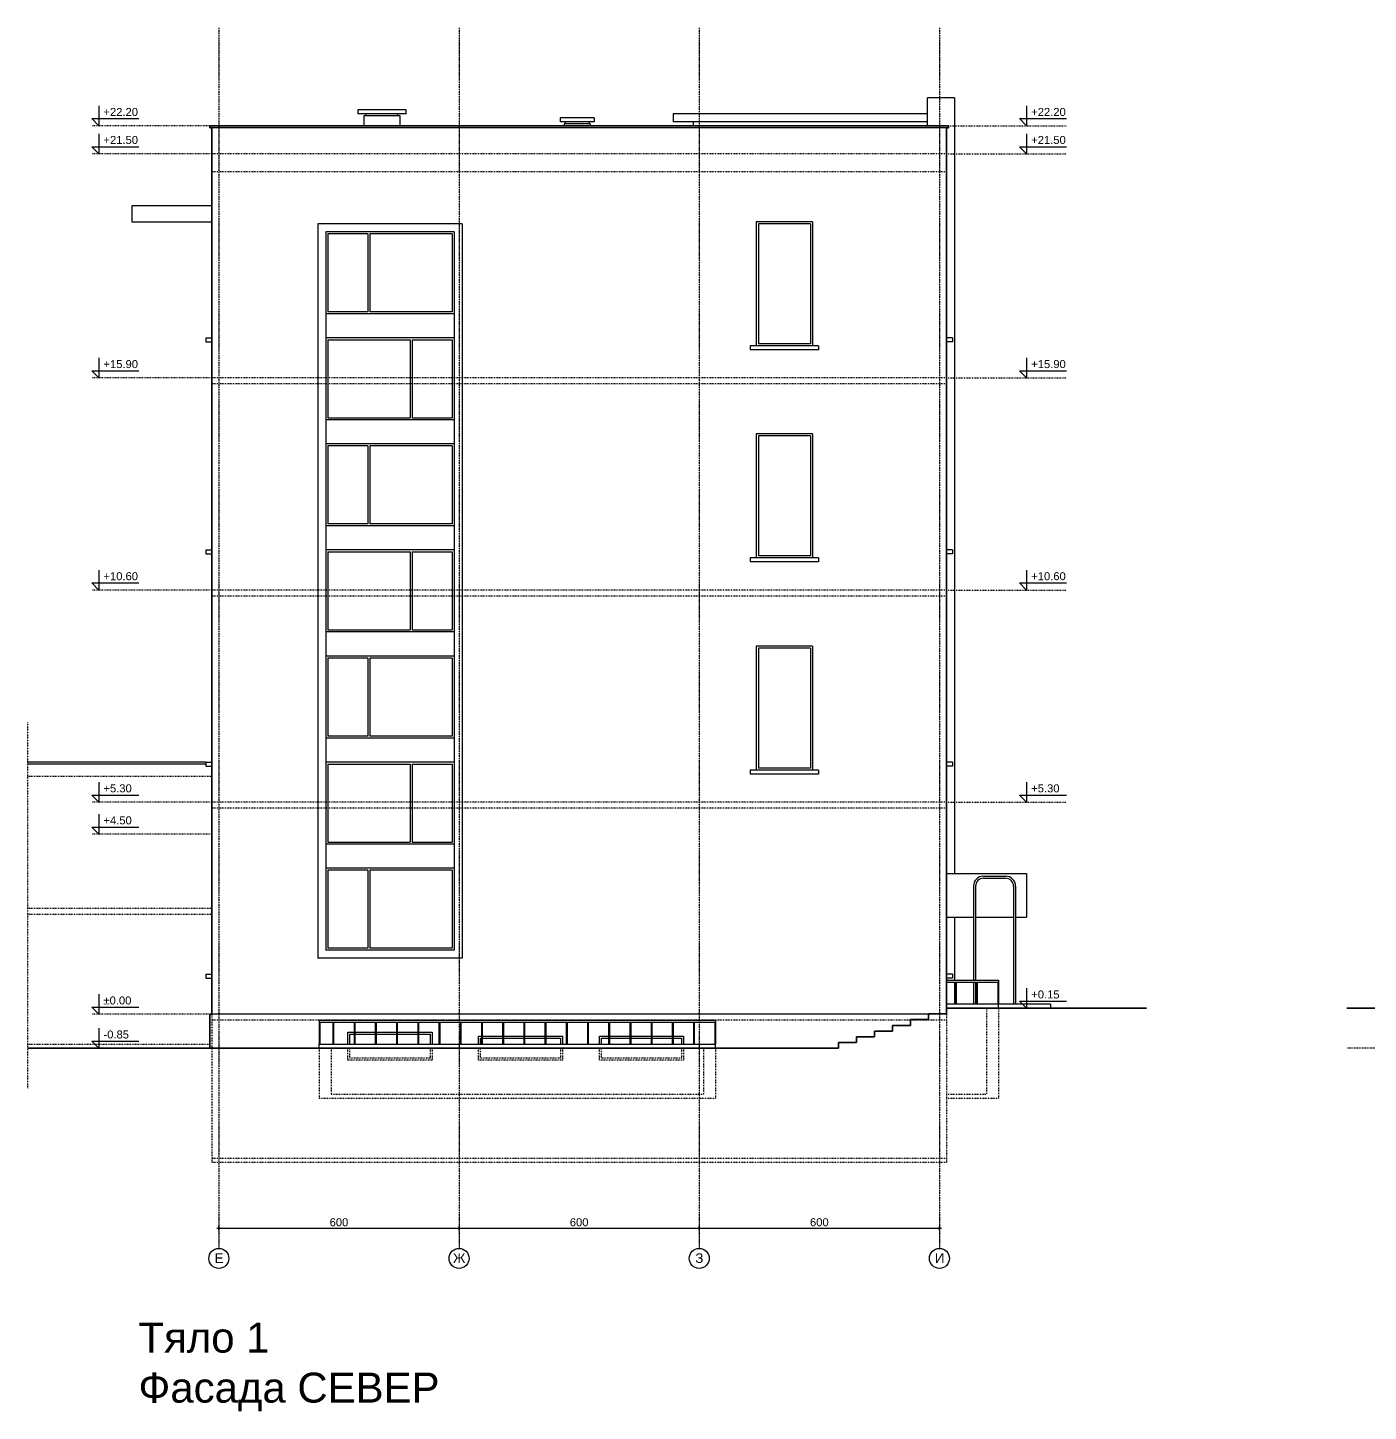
# Model space of a CAD drawing. Header units: inches. Extents: x -72385 to 39588, y -6525 to 66685.
# Drawn here: x 5812 to 9161, y 17634 to 21091 of the extents above; entities that cross this region are included whole.
import ezdxf

# ---------------------------------------------------------------- set-up
doc = ezdxf.new("R2010")
doc.units = ezdxf.units.IN
doc.header["$MEASUREMENT"] = 0
doc.linetypes.add('DashDot', pattern=[0.6, 0.4, -0.1, 0, -0.1])
doc.linetypes.add('Hidden', pattern=[0.4, 0.2, -0.2])
for name, color, linetype, lineweight in [('Надписи коти външни', 252, 'Continuous', 25), ('Надписи нива', 252, 'Continuous', 25), ('Надписи Оси', 252, 'Continuous', 25), ('Оси', 252, 'DashDot', 25), ('Фасади Разрези дебело', 7, 'Continuous', 35), ('Фасади Разрези пунктир', 253, 'Hidden', 25), ('Фасади Разрези средно', 252, 'Continuous', 30), ('Фасади Разрези тънко', 253, 'Continuous', 25)]:
    doc.layers.add(name, color=color, linetype=linetype, lineweight=lineweight)
doc.styles.add('Arial Regular', font='arial.ttf')
doc.styles.get("Standard").update_dxf_attribs({"font": 'arial.ttf'})
doc.dimstyles.new('Annotative', dxfattribs={"dimscale": 0, "dimtxt": 20, "dimasz": 5, "dimexe": 5, "dimexo": 5, "dimgap": 5, "dimtad": 1, "dimdec": 0, "dimzin": 0, "dimdsep": 46, "dimtxsty": 'Standard', "dimblk": 'ARCHTICK', "dimcen": 5, "dimdle": 5, "dimadec": 0, "dimazin": 0, "dimtfac": 1, "dimtdec": 0, "dimtofl": 0, "dimtmove": 0, "dimatfit": 3, "dimldrblk": 'ARCHTICK', "dimfxl": 5, "dimfxlon": 1, "dimtolj": 1, "dimtzin": 0, "dimarcsym": 1})

# ---------------------------------------------------------------- blocks, each defined once
blk = doc.blocks.new('_ArchTick')
at = {"color": 0, "linetype": 'ByBlock', "const_width": 0.15}
blk.add_lwpolyline([(-0.5, -0.5), (0.5, 0.5)], dxfattribs=at)
blk = doc.blocks.new('*D7031')
at = {"layer": 'Defpoints', "color": 0, "ltscale": 10, "transparency": 16777216}
for p in [(6289.9, 18090.9), (6289.9, 18040.9), (6889.9, 18040.9)]:
    blk.add_point(p, dxfattribs=at)
at = {"layer": 'Надписи коти външни', "color": 0, "lineweight": -2, "ltscale": 10, "transparency": 16777216}
for p, q in [((6894.9, 18090.9), (6284.9, 18090.9)), ((6289.9, 18085.9), (6289.9, 18095.9)), ((6889.9, 18085.9), (6889.9, 18095.9))]:
    blk.add_line(p, q, dxfattribs=at)
at = {"layer": 'Надписи коти външни', "color": 0, "lineweight": -2, "ltscale": 10, "transparency": 16777216, "xscale": 5, "yscale": 5, "zscale": 5, "rotation": 180}
blk.add_blockref('_ArchTick', (6289.9, 18090.9), dxfattribs=at)
at = {"layer": 'Надписи коти външни', "color": 0, "lineweight": -2, "ltscale": 10, "transparency": 16777216, "xscale": 5, "yscale": 5, "zscale": 5}
blk.add_blockref('_ArchTick', (6889.9, 18090.9), dxfattribs=at)
at = {"layer": 'Надписи коти външни', "color": 0, "ltscale": 10, "transparency": 16777216, "insert": (6589.9, 18106.1), "char_height": 20, "attachment_point": 5}
blk.add_mtext('\\A1;600', dxfattribs=at)
blk = doc.blocks.new('*D7032')
at = {"layer": 'Defpoints', "color": 0, "ltscale": 10, "transparency": 16777216}
for p in [(6889.9, 18090.9), (6889.9, 18040.9), (7489.9, 18040.9)]:
    blk.add_point(p, dxfattribs=at)
at = {"layer": 'Надписи коти външни', "color": 0, "lineweight": -2, "ltscale": 10, "transparency": 16777216}
for p, q in [((7494.9, 18090.9), (6884.9, 18090.9)), ((6889.9, 18085.9), (6889.9, 18095.9)), ((7489.9, 18085.9), (7489.9, 18095.9))]:
    blk.add_line(p, q, dxfattribs=at)
at = {"layer": 'Надписи коти външни', "color": 0, "lineweight": -2, "ltscale": 10, "transparency": 16777216, "xscale": 5, "yscale": 5, "zscale": 5, "rotation": 180}
blk.add_blockref('_ArchTick', (6889.9, 18090.9), dxfattribs=at)
at = {"layer": 'Надписи коти външни', "color": 0, "lineweight": -2, "ltscale": 10, "transparency": 16777216, "xscale": 5, "yscale": 5, "zscale": 5}
blk.add_blockref('_ArchTick', (7489.9, 18090.9), dxfattribs=at)
at = {"layer": 'Надписи коти външни', "color": 0, "ltscale": 10, "transparency": 16777216, "insert": (7189.9, 18106.1), "char_height": 20, "attachment_point": 5}
blk.add_mtext('\\A1;600', dxfattribs=at)
blk = doc.blocks.new('*D7033')
at = {"layer": 'Defpoints', "color": 0, "ltscale": 10, "transparency": 16777216}
for p in [(7489.9, 18090.9), (7489.9, 18040.9), (8089.9, 18040.9)]:
    blk.add_point(p, dxfattribs=at)
at = {"layer": 'Надписи коти външни', "color": 0, "lineweight": -2, "ltscale": 10, "transparency": 16777216}
for p, q in [((8094.9, 18090.9), (7484.9, 18090.9)), ((7489.9, 18085.9), (7489.9, 18095.9)), ((8089.9, 18085.9), (8089.9, 18095.9))]:
    blk.add_line(p, q, dxfattribs=at)
at = {"layer": 'Надписи коти външни', "color": 0, "lineweight": -2, "ltscale": 10, "transparency": 16777216, "xscale": 5, "yscale": 5, "zscale": 5, "rotation": 180}
blk.add_blockref('_ArchTick', (7489.9, 18090.9), dxfattribs=at)
at = {"layer": 'Надписи коти външни', "color": 0, "lineweight": -2, "ltscale": 10, "transparency": 16777216, "xscale": 5, "yscale": 5, "zscale": 5}
blk.add_blockref('_ArchTick', (8089.9, 18090.9), dxfattribs=at)
at = {"layer": 'Надписи коти външни', "color": 0, "ltscale": 10, "transparency": 16777216, "insert": (7789.9, 18106.1), "char_height": 20, "attachment_point": 5}
blk.add_mtext('\\A1;600', dxfattribs=at)

msp = doc.modelspace()

# ---------------------------------------------------------------- linework, layer by layer
at = {"layer": 'Надписи нива', "ltscale": 10}
for p, q in [((5990, 20895.9), (5990, 20845.9)), ((8307.5, 20895.9), (8307.5, 20845.9)), ((5972.4, 20863.6), (6090, 20863.6)), ((5990, 20845.9), (5972.4, 20863.6)), ((8289.8, 20863.6), (8407.5, 20863.6)), ((8307.5, 20845.9), (8289.8, 20863.6)), ((5990, 20825.9), (5990, 20775.9)), ((8307.5, 20825.9), (8307.5, 20775.9)), ((5972.4, 20793.6), (6090, 20793.6)), ((5990, 20775.9), (5972.4, 20793.6)), ((8289.8, 20793.6), (8407.5, 20793.6)), ((8307.5, 20775.9), (8289.8, 20793.6)), ((5990, 20265.9), (5990, 20215.9)), ((8307.5, 20265.9), (8307.5, 20215.9)), ((5972.4, 20233.6), (6090, 20233.6)), ((5990, 20215.9), (5972.4, 20233.6)), ((8289.8, 20233.6), (8407.5, 20233.6)), ((8307.5, 20215.9), (8289.8, 20233.6)), ((5990, 19735.9), (5990, 19685.9)), ((8307.5, 19735.9), (8307.5, 19685.9)), ((5972.4, 19703.6), (6090, 19703.6)), ((5990, 19685.9), (5972.4, 19703.6)), ((8289.8, 19703.6), (8407.5, 19703.6)), ((8307.5, 19685.9), (8289.8, 19703.6)), ((5990, 19205.9), (5990, 19155.9)), ((8307.5, 19205.9), (8307.5, 19155.9)), ((5972.4, 19173.6), (6090, 19173.6)), ((5990, 19155.9), (5972.4, 19173.6)), ((8289.8, 19173.6), (8407.5, 19173.6)), ((8307.5, 19155.9), (8289.8, 19173.6)), ((5990, 19125.9), (5990, 19075.9)), ((5972.4, 19093.6), (6090, 19093.6)), ((5990, 19075.9), (5972.4, 19093.6)), ((5990, 18675.9), (5990, 18625.9)), ((8307.5, 18690.9), (8307.5, 18640.9)), ((5972.4, 18643.6), (6090, 18643.6)), ((5990, 18625.9), (5972.4, 18643.6)), ((8289.8, 18658.6), (8407.5, 18658.6)), ((8307.5, 18640.9), (8289.8, 18658.6)), ((5990, 18590.9), (5990, 18540.9)), ((5972.4, 18558.6), (6090, 18558.6)), ((5990, 18540.9), (5972.4, 18558.6))]:
    msp.add_line(p, q, dxfattribs=at)
at = {"layer": 'Надписи нива', "linetype": 'Hidden', "ltscale": 10}
for p, q in [((6272.4, 20845.9), (5972.4, 20845.9)), ((8112.5, 20845.9), (8407.5, 20845.9)), ((6272.4, 20775.9), (5972.4, 20775.9)), ((8107.5, 20775.9), (8407.5, 20775.9)), ((6272.4, 20215.9), (5972.4, 20215.9)), ((8107.5, 20215.9), (8407.5, 20215.9)), ((6272.4, 19685.9), (5972.4, 19685.9)), ((8107.5, 19685.9), (8407.5, 19685.9)), ((6272.4, 19155.9), (5972.4, 19155.9)), ((8107.5, 19155.9), (8407.5, 19155.9)), ((6272.4, 19075.9), (5972.4, 19075.9)), ((6272.4, 18625.9), (5972.4, 18625.9))]:
    msp.add_line(p, q, dxfattribs=at)
at = {"layer": 'Надписи Оси', "ltscale": 50}
for centre in [(6289.9, 18015.9), (6889.9, 18015.9), (7489.9, 18015.9), (8089.9, 18015.9)]:
    msp.add_circle(centre, 25, dxfattribs=at)
at = {"layer": 'Оси', "ltscale": 10}
for p, q in [((6289.9, 21090.9), (6289.9, 18040.9)), ((6889.9, 21090.9), (6889.9, 18040.9)), ((7489.9, 21090.9), (7489.9, 18040.9)), ((8089.9, 21090.9), (8089.9, 18040.9))]:
    msp.add_line(p, q, dxfattribs=at)
at = {"layer": 'Фасади Разрези дебело', "ltscale": 10, "extrusion": (-1.2091e-15, 1, -2.22045e-16)}
for p, q in [((8112.5, 20845.9), (6267.4, 20845.9)), ((8607.5, 18640.9), (8107.5, 18640.9)), ((8062.5, 18612.4), (8017.5, 18612.4)), ((8107.5, 18626.7), (8062.5, 18626.7)), ((7927.5, 18569.5), (7882.5, 18569.5)), ((7972.5, 18583.8), (7927.5, 18583.8)), ((8017.5, 18598.1), (7972.5, 18598.1)), ((7837.5, 18540.9), (5812.4, 18540.9)), ((7882.5, 18555.2), (7837.5, 18555.2))]:
    msp.add_line(p, q, dxfattribs=at)
at = {"layer": 'Фасади Разрези дебело', "ltscale": 10}
for p, q in [((6267.4, 20845.9), (6267.4, 20840.9)), ((6272.4, 20840.9), (6267.4, 20840.9)), ((6272.4, 20840.9), (6272.4, 18625.9)), ((8107.5, 20840.9), (8107.5, 18640.9)), ((8107.5, 20840.9), (8112.5, 20840.9, 0)), ((8112.5, 20845.9), (8112.5, 20840.9, 0)), ((8107.5, 18640.9), (8107.5, 18626.7)), ((6267.4, 18625.9), (6267.4, 18540.9)), ((6267.4, 18625.9), (6272.4, 18625.9)), ((8017.5, 18612.4), (8017.5, 18598.1)), ((8062.5, 18626.7), (8062.5, 18612.4)), ((7882.5, 18569.5), (7882.5, 18555.2)), ((7927.5, 18583.8), (7927.5, 18569.5)), ((7972.5, 18598.1), (7972.5, 18583.8)), ((7837.5, 18555.2), (7837.5, 18540.9))]:
    msp.add_line(p, q, dxfattribs=at)
at = {"layer": 'Фасади Разрези дебело', "ltscale": 10, "extrusion": (-7.84095e-16, 1, -2.22045e-16)}
msp.add_line((22203.5, 18640.9), (9107.5, 18640.9), dxfattribs=at)
at = {"layer": 'Фасади Разрези пунктир', "ltscale": 10, "extrusion": (-1.2091e-15, 1, -2.22045e-16)}
for p, q in [((8107.5, 20775.9), (6272.4, 20775.9)), ((8107.5, 20730.9), (6272.4, 20730.9)), ((8107.5, 20215.9), (6272.4, 20215.9)), ((8107.5, 20200.9), (6272.4, 20200.9)), ((8107.5, 19685.9), (6272.4, 19685.9)), ((8107.5, 19670.9), (6272.4, 19670.9)), ((8107.5, 19155.9), (6272.4, 19155.9)), ((8107.5, 19140.9), (6272.4, 19140.9)), ((8107.5, 18610.9), (6272.4, 18610.9)), ((8107.5, 18265.9), (6272.4, 18265.9)), ((8107.5, 18255.9), (6272.4, 18255.9))]:
    msp.add_line(p, q, dxfattribs=at)
at = {"layer": 'Фасади Разрези пунктир', "ltscale": 10}
for p, q in [((5812.4, 18440.9), (5812.4, 19355.9)), ((8207.5, 18640.9), (8207.5, 18425.9)), ((8237.5, 18640.9), (8237.5, 18415.9)), ((6272.4, 18625.9), (6272.4, 18255.9)), ((8107.5, 18626.7), (8107.5, 18255.9)), ((6540.5, 18540.9), (6540.5, 18415.9)), ((6570.5, 18540.9), (6570.5, 18425.9)), ((7500.6, 18540.9), (7500.6, 18425.9)), ((7530.6, 18540.9), (7530.6, 18415.9))]:
    msp.add_line(p, q, dxfattribs=at)
at = {"layer": 'Фасади Разрези пунктир', "ltscale": 10, "extrusion": (-1.22465e-16, 1, -2.22045e-16)}
for p, q in [((5812.4, 19220.9), (6272.4, 19220.9)), ((5812.4, 18890.9), (6272.4, 18890.9)), ((5812.4, 18875.9), (6272.4, 18875.9)), ((5812.4, 18550.9), (6267.4, 18550.9))]:
    msp.add_line(p, q, dxfattribs=at)
at = {"layer": 'Фасади Разрези пунктир', "ltscale": 10, "extrusion": (-7.84095e-16, 1, -2.22045e-16)}
msp.add_line((9607.5, 18540.9), (9107.5, 18540.9), dxfattribs=at)
at = {"layer": 'Фасади Разрези пунктир', "ltscale": 10, "extrusion": (1.2091e-15, 1, -2.22045e-16)}
for p, q in [((6540.5, 18415.9), (7530.6, 18415.9)), ((6570.5, 18425.9), (7500.6, 18425.9))]:
    msp.add_line(p, q, dxfattribs=at)
at = {"layer": 'Фасади Разрези пунктир', "ltscale": 10, "extrusion": (7.84095e-16, 1, -2.22045e-16)}
for p, q in [((8107.5, 18425.9), (8207.5, 18425.9)), ((8107.5, 18415.9), (8237.5, 18415.9))]:
    msp.add_line(p, q, dxfattribs=at)
at = {"layer": 'Фасади Разрези пунктир', "ltscale": 10}
for points in [[(6822.5, 18540.9), (6822.5, 18510.9), (6612.5, 18510.9), (6612.5, 18540.9)], [(6817.5, 18540.9), (6817.5, 18515.9), (6617.5, 18515.9), (6617.5, 18540.9)], [(7148.1, 18540.9), (7148.1, 18510.9), (6938.1, 18510.9), (6938.1, 18540.9)], [(7143.1, 18540.9), (7143.1, 18515.9), (6943.1, 18515.9), (6943.1, 18540.9)], [(7450.6, 18540.9), (7450.6, 18510.9), (7240.6, 18510.9), (7240.6, 18540.9)], [(7445.6, 18540.9), (7445.6, 18515.9), (7245.6, 18515.9), (7245.6, 18540.9)]]:
    msp.add_lwpolyline(points, dxfattribs=at)
at = {"layer": 'Фасади Разрези средно', "ltscale": 10}
for p, q in [((8127.5, 18868.8), (8127.5, 18710.9)), ((8127.5, 18705.9), (8127.5, 18650.9))]:
    msp.add_line(p, q, dxfattribs=at)
at = {"layer": 'Фасади Разрези тънко', "ltscale": 10, "extrusion": (-7.84095e-16, 1, -2.22045e-16)}
for p, q in [((8127.5, 20915.9), (8060, 20915.9)), ((8060, 20875.9), (7425, 20875.9)), ((8060, 20855.9), (7425, 20855.9))]:
    msp.add_line(p, q, dxfattribs=at)
at = {"layer": 'Фасади Разрези тънко', "ltscale": 10}
for p, q in [((8060, 20845.9), (8060, 20915.9)), ((8127.5, 20915.9), (8127.5, 18977.9)), ((6637.4, 20885.9), (6637.4, 20875.9)), ((6757.4, 20875.9), (6757.4, 20885.9)), ((6652.4, 20870.9), (6652.4, 20845.9)), ((6657.4, 20875.9), (6657.4, 20870.9)), ((6737.4, 20870.9), (6737.4, 20875.9)), ((6742.4, 20845.9), (6742.4, 20870.9)), ((7142.4, 20865.9), (7142.4, 20855.9, 0)), ((7152.4, 20850.9), (7152.4, 20845.9)), ((7154.9, 20855.9), (7154.9, 20850.9)), ((7214.9, 20855.9), (7214.9, 20850.9)), ((7217.4, 20850.9), (7217.4, 20845.9)), ((7227.4, 20865.9), (7227.4, 20855.9)), ((7425, 20875.9), (7425, 20855.9)), ((7475, 20855.9), (7475, 20845.9)), ((6072.4, 20645.9), (6072.4, 20605.9)), ((6272.4, 20645.9), (6072.4, 20645.9)), ((6072.4, 20605.9), (6272.4, 20605.9)), ((7632.5, 20605.9), (7632.5, 20295.9)), ((7772.5, 20605.9), (7772.5, 20295.9)), ((6537.4, 20601), (6537.4, 18766)), ((6557.4, 20581), (6557.4, 18786)), ((6562.4, 20576), (6562.4, 20381)), ((6662.4, 20576), (6662.4, 20381)), ((6667.4, 20576), (6667.4, 20381)), ((6872.4, 20576), (6872.4, 20381)), ((6877.4, 20581), (6877.4, 18786)), ((6897.4, 20601), (6897.4, 18766)), ((7637.5, 20600.9), (7637.5, 20300.9)), ((7767.5, 20600.9), (7767.5, 20300.9)), ((6257.4, 20315.9), (6257.4, 20305.9)), ((6562.4, 20311), (6562.4, 20116)), ((6767.4, 20311), (6767.4, 20116)), ((6772.4, 20311), (6772.4, 20116)), ((6872.4, 20311), (6872.4, 20116)), ((7617.5, 20295.9), (7617.5, 20285.9)), ((7787.5, 20295.9), (7787.5, 20285.9)), ((8122.5, 20315.9), (8122.5, 20305.9)), ((7632.5, 20075.9), (7632.5, 19765.9)), ((7637.5, 20070.9), (7637.5, 19770.9)), ((7767.5, 20070.9), (7767.5, 19770.9)), ((7772.5, 20075.9), (7772.5, 19765.9)), ((6562.4, 20046), (6562.4, 19851)), ((6662.4, 20046), (6662.4, 19851)), ((6667.4, 20046), (6667.4, 19851)), ((6872.4, 20046), (6872.4, 19851)), ((6257.4, 19785.9), (6257.4, 19775.9)), ((6562.4, 19781), (6562.4, 19586)), ((6767.4, 19781), (6767.4, 19586)), ((6772.4, 19781), (6772.4, 19586)), ((6872.4, 19781), (6872.4, 19586)), ((8122.5, 19785.9), (8122.5, 19775.9)), ((7617.5, 19765.9), (7617.5, 19755.9)), ((7787.5, 19765.9), (7787.5, 19755.9)), ((7632.5, 19545.9), (7632.5, 19235.9)), ((7637.5, 19540.9), (7637.5, 19240.9)), ((7767.5, 19540.9), (7767.5, 19240.9)), ((7772.5, 19545.9), (7772.5, 19235.9)), ((6562.4, 19516), (6562.4, 19321)), ((6662.4, 19516), (6662.4, 19321)), ((6667.4, 19516), (6667.4, 19321)), ((6872.4, 19516), (6872.4, 19321)), ((6257.4, 19255.9), (5812.4, 19255.9)), ((6257.4, 19250.9), (5812.4, 19250.9)), ((6257.4, 19255.9), (6257.4, 19245.9)), ((6562.4, 19251), (6562.4, 19056)), ((6767.4, 19251), (6767.4, 19056)), ((6772.4, 19251), (6772.4, 19056)), ((6872.4, 19251), (6872.4, 19056)), ((7617.5, 19235.9), (7617.5, 19225.9)), ((7787.5, 19235.9), (7787.5, 19225.9)), ((8122.5, 19255.9), (8122.5, 19245.9)), ((6562.4, 18986), (6562.4, 18791)), ((6662.4, 18986), (6662.4, 18791)), ((6667.4, 18986), (6667.4, 18791)), ((6872.4, 18986), (6872.4, 18791)), ((8107.5, 18977.9), (8307.5, 18977.9)), ((8175, 18945.9), (8175, 18710.9)), ((8180, 18945.9), (8180, 18710.9)), ((8275, 18945.9), (8275, 18650.9)), ((8280, 18945.9), (8280, 18650.9)), ((8307.5, 18977.9), (8307.5, 18868.8)), ((8107.5, 18868.8), (8175, 18868.8)), ((8180, 18868.8), (8275, 18868.8)), ((8280, 18868.8), (8307.5, 18868.8)), ((6257.4, 18725.9), (6257.4, 18715.9)), ((8122.5, 18725.9), (8122.5, 18715.9)), ((8129.5, 18705.9), (8129.5, 18650.9)), ((8131.5, 18705.9), (8131.5, 18650.9)), ((8175, 18705.9), (8175, 18650.9)), ((8180, 18705.9), (8180, 18650.9)), ((8182.5, 18705.9), (8182.5, 18650.9)), ((8184.5, 18705.9), (8184.5, 18650.9)), ((8235.5, 18705.9), (8235.5, 18650.9)), ((8237.5, 18710.9), (8237.5, 18650.9)), ((8237.5, 18640.9), (8237.5, 18650.9)), ((8367.5, 18650.9), (8367.5, 18640.9)), ((6540.5, 18610.9), (6540.5, 18550.9)), ((6542.5, 18605.9), (6542.5, 18550.9)), ((6574.6, 18605.9), (6574.6, 18550.9)), ((6576.6, 18605.9), (6576.6, 18550.9)), ((6627.6, 18605.9), (6627.6, 18550.9)), ((6629.6, 18605.9), (6629.6, 18550.9)), ((6680.6, 18605.9), (6680.6, 18550.9)), ((6682.6, 18605.9), (6682.6, 18550.9)), ((6733.6, 18605.9), (6733.6, 18550.9)), ((6735.6, 18605.9), (6735.6, 18550.9)), ((6786.6, 18605.9), (6786.6, 18550.9)), ((6788.6, 18605.9), (6788.6, 18550.9)), ((6839.6, 18605.9), (6839.6, 18550.9)), ((6841.6, 18605.9), (6841.6, 18550.9)), ((6892.6, 18605.9), (6892.6, 18550.9)), ((6894.6, 18605.9), (6894.6, 18550.9)), ((6945.6, 18605.9), (6945.6, 18550.9)), ((6947.6, 18605.9), (6947.6, 18550.9)), ((6998.6, 18605.9), (6998.6, 18550.9)), ((7000.6, 18605.9), (7000.6, 18550.9)), ((7051.6, 18605.9), (7051.6, 18550.9)), ((7053.6, 18605.9), (7053.6, 18550.9)), ((7104.6, 18605.9), (7104.6, 18550.9)), ((7106.6, 18605.9), (7106.6, 18550.9)), ((7157.6, 18605.9), (7157.6, 18550.9)), ((7159.6, 18605.9), (7159.6, 18550.9)), ((7210.6, 18605.9), (7210.6, 18550.9)), ((7212.6, 18605.9), (7212.6, 18550.9)), ((7263.6, 18605.9), (7263.6, 18550.9)), ((7265.6, 18605.9), (7265.6, 18550.9)), ((7316.6, 18605.9), (7316.6, 18550.9)), ((7318.6, 18605.9), (7318.6, 18550.9)), ((7369.6, 18605.9), (7369.6, 18550.9)), ((7371.6, 18605.9), (7371.6, 18550.9)), ((7422.6, 18605.9), (7422.6, 18550.9)), ((7424.6, 18605.9), (7424.6, 18550.9)), ((7475.6, 18605.9), (7475.6, 18550.9)), ((7477.6, 18605.9), (7477.6, 18550.9)), ((7528.6, 18605.9), (7528.6, 18550.9)), ((7530.6, 18610.9), (7530.6, 18550.9)), ((6629.6, 18580.9), (6680.6, 18580.9)), ((6629.6, 18575.9), (6680.6, 18575.9)), ((6682.6, 18580.9), (6733.6, 18580.9)), ((6682.6, 18575.9), (6733.6, 18575.9)), ((6735.6, 18580.9), (6786.6, 18580.9)), ((6735.6, 18575.9), (6786.6, 18575.9)), ((6540.5, 18540.9), (6540.5, 18550.9)), ((7530.6, 18540.9), (7530.6, 18550.9))]:
    msp.add_line(p, q, dxfattribs=at)
at = {"layer": 'Фасади Разрези тънко', "ltscale": 10, "extrusion": (-1.2091e-15, 1, -2.22045e-16)}
for p, q in [((6757.4, 20885.9), (6637.4, 20885.9)), ((6757.4, 20875.9), (6637.4, 20875.9)), ((6742.4, 20870.9), (6652.4, 20870.9)), ((7227.4, 20865.9), (7142.4, 20865.9)), ((7227.4, 20855.9), (7142.4, 20855.9, 0)), ((7217.4, 20850.9), (7152.4, 20850.9, 0)), ((8107.5, 20840.9), (6272.4, 20840.9)), ((7772.5, 20605.9), (7632.5, 20605.9)), ((6897.4, 20601), (6537.4, 20601)), ((6877.4, 20581), (6557.4, 20581)), ((6662.4, 20576), (6562.4, 20576)), ((6872.4, 20576), (6667.4, 20576)), ((7767.5, 20600.9), (7637.5, 20600.9)), ((6877.4, 20376), (6557.4, 20376)), ((6662.4, 20381), (6562.4, 20381)), ((6872.4, 20381), (6667.4, 20381)), ((6877.4, 20316), (6557.4, 20316)), ((7787.5, 20295.9), (7617.5, 20295.9)), ((7767.5, 20300.9), (7637.5, 20300.9)), ((8122.5, 20315.9), (8107.5, 20315.9)), ((8122.5, 20305.9), (8107.5, 20305.9)), ((7787.5, 20285.9), (7617.5, 20285.9)), ((6877.4, 20111), (6557.4, 20111)), ((7772.5, 20075.9), (7632.5, 20075.9)), ((7767.5, 20070.9), (7637.5, 20070.9)), ((6877.4, 20051), (6557.4, 20051)), ((6662.4, 20046), (6562.4, 20046)), ((6872.4, 20046), (6667.4, 20046)), ((6877.4, 19846), (6557.4, 19846)), ((6662.4, 19851), (6562.4, 19851)), ((6872.4, 19851), (6667.4, 19851)), ((6877.4, 19786), (6557.4, 19786)), ((8122.5, 19785.9), (8107.5, 19785.9)), ((8122.5, 19775.9), (8107.5, 19775.9)), ((7787.5, 19765.9), (7617.5, 19765.9)), ((7787.5, 19755.9), (7617.5, 19755.9)), ((7767.5, 19770.9), (7637.5, 19770.9)), ((6877.4, 19581), (6557.4, 19581)), ((7772.5, 19545.9), (7632.5, 19545.9)), ((7767.5, 19540.9), (7637.5, 19540.9)), ((6877.4, 19521), (6557.4, 19521)), ((6662.4, 19516), (6562.4, 19516)), ((6872.4, 19516), (6667.4, 19516)), ((6877.4, 19316), (6557.4, 19316)), ((6662.4, 19321), (6562.4, 19321)), ((6872.4, 19321), (6667.4, 19321)), ((6877.4, 19256), (6557.4, 19256)), ((7787.5, 19235.9), (7617.5, 19235.9)), ((7787.5, 19225.9), (7617.5, 19225.9)), ((7767.5, 19240.9), (7637.5, 19240.9)), ((8122.5, 19255.9), (8107.5, 19255.9)), ((8122.5, 19245.9), (8107.5, 19245.9)), ((6877.4, 19051), (6557.4, 19051)), ((6877.4, 18991), (6557.4, 18991)), ((6662.4, 18986), (6562.4, 18986)), ((6872.4, 18986), (6667.4, 18986)), ((6877.4, 18786), (6557.4, 18786)), ((6662.4, 18791), (6562.4, 18791)), ((6872.4, 18791), (6667.4, 18791)), ((6897.4, 18766), (6537.4, 18766)), ((8122.5, 18725.9), (8107.5, 18725.9)), ((8122.5, 18715.9), (8107.5, 18715.9)), ((8367.5, 18650.9), (8107.5, 18650.9)), ((8062.5, 18625.9), (6272.4, 18625.9))]:
    msp.add_line(p, q, dxfattribs=at)
at = {"layer": 'Фасади Разрези тънко', "ltscale": 10, "extrusion": (-1.7544e-13, 1, -2.22045e-16)}
for p, q in [((6257.4, 20315.9), (6272.4, 20315.9)), ((6257.4, 20305.9), (6272.4, 20305.9)), ((6257.4, 19785.9), (6272.4, 19785.9)), ((6257.4, 19775.9), (6272.4, 19775.9)), ((6257.4, 19255.9), (6272.4, 19255.9)), ((6257.4, 19245.9), (6272.4, 19245.9)), ((6257.4, 18725.9), (6272.4, 18725.9)), ((6257.4, 18715.9), (6272.4, 18715.9))]:
    msp.add_line(p, q, dxfattribs=at)
at = {"layer": 'Фасади Разрези тънко', "ltscale": 10, "extrusion": (1.2091e-15, 1, -2.22045e-16)}
for p, q in [((6562.4, 20311), (6767.4, 20311)), ((6772.4, 20311), (6872.4, 20311)), ((6562.4, 20116), (6767.4, 20116)), ((6772.4, 20116), (6872.4, 20116)), ((6562.4, 19781), (6767.4, 19781)), ((6772.4, 19781), (6872.4, 19781)), ((6562.4, 19586), (6767.4, 19586)), ((6772.4, 19586), (6872.4, 19586)), ((6562.4, 19251), (6767.4, 19251)), ((6772.4, 19251), (6872.4, 19251)), ((6562.4, 19056), (6767.4, 19056)), ((6772.4, 19056), (6872.4, 19056)), ((6540.5, 18610.9), (7530.6, 18610.9)), ((6540.5, 18605.9), (7530.6, 18605.9)), ((6540.5, 18550.9), (7530.6, 18550.9))]:
    msp.add_line(p, q, dxfattribs=at)
at = {"layer": 'Фасади Разрези тънко', "ltscale": 10, "extrusion": (7.84095e-16, 1, -2.22045e-16)}
for p, q in [((8200, 18970.9), (8255, 18970.9)), ((8200, 18965.9), (8255, 18965.9)), ((8107.5, 18710.9), (8237.5, 18710.9)), ((8107.5, 18705.9), (8237.5, 18705.9))]:
    msp.add_line(p, q, dxfattribs=at)
at = {"layer": 'Фасади Разрези тънко', "ltscale": 10}
for points in [[(6612.5, 18550.9), (6612.5, 18580.9), (6627.6, 18580.9)], [(6617.5, 18550.9), (6617.5, 18575.9), (6627.6, 18575.9)], [(6788.6, 18580.9), (6822.5, 18580.9), (6822.5, 18550.9)], [(6788.6, 18575.9), (6817.5, 18575.9), (6817.5, 18550.9)], [(6938.1, 18550.9), (6938.1, 18570.9), (6945.6, 18570.9)], [(6943.1, 18550.9), (6943.1, 18565.9), (6945.6, 18565.9)], [(6947.6, 18570.9), (6998.6, 18570.9)], [(6947.6, 18565.9), (6998.6, 18565.9)], [(7000.6, 18570.9), (7051.6, 18570.9)], [(7000.6, 18565.9), (7104.6, 18565.9)], [(7053.6, 18570.9), (7104.6, 18570.9)], [(7106.6, 18570.9), (7148.1, 18570.9), (7148.1, 18550.9)], [(7106.6, 18565.9), (7143.1, 18565.9), (7143.1, 18550.9)], [(7240.6, 18550.9), (7240.6, 18570.9), (7263.6, 18570.9)], [(7245.6, 18550.9), (7245.6, 18565.9), (7263.6, 18565.9)], [(7265.6, 18570.9), (7316.6, 18570.9)], [(7265.6, 18565.9), (7316.6, 18565.9)], [(7318.6, 18570.9), (7369.6, 18570.9)], [(7318.6, 18565.9), (7369.6, 18565.9)], [(7371.6, 18570.9), (7422.6, 18570.9)], [(7371.6, 18565.9), (7422.6, 18565.9)], [(7424.6, 18570.9), (7450.6, 18570.9), (7450.6, 18550.9)], [(7424.6, 18565.9), (7445.6, 18565.9), (7445.6, 18550.9)]]:
    msp.add_lwpolyline(points, dxfattribs=at)
for centre, radius, start, end in [((8200, 18945.9), 25, 90, 180), ((8200, 18945.9), 20, 90, 180), ((8255, 18945.9), 25, 0, 90), ((8255, 18945.9), 20, 0, 90)]:
    msp.add_arc(centre, radius, start, end, dxfattribs=at)

# ---------------------------------------------------------------- texts
at = {"ltscale": 10, "insert": (6697.2, 17855.6), "char_height": 75, "width": 1216.339, "attachment_point": 2, "style": 'Arial Regular'}
msp.add_mtext('\\pxql;Тяло 1\\PФасада СЕВЕР', dxfattribs=at)
at = {"layer": 'Надписи нива', "ltscale": 10, "char_height": 20, "width": 180.489, "attachment_point": 1, "style": 'Arial Regular'}
for s, insert in [('+22.20', (6001.7, 20890.4)), ('+22.20', (8319.2, 20890.4)), ('+21.50', (6001.7, 20820.4)), ('+21.50', (8319.2, 20820.4)), ('+15.90', (6001.7, 20260.4)), ('+15.90', (8319.2, 20260.4)), ('+10.60', (6001.7, 19730.4)), ('+10.60', (8319.2, 19730.4)), ('+5.30', (6001.7, 19200.4)), ('+5.30', (8319.2, 19200.4)), ('+4.50', (6001.7, 19120.4)), ('±0.00', (6001.7, 18670.4)), ('+0.15', (8319.2, 18685.4)), ('-0.85', (6001.7, 18585.4))]:
    msp.add_mtext(s, dxfattribs=dict(at, insert=insert))
at = {"layer": 'Надписи Оси', "ltscale": 100, "char_height": 24, "width": 27.213, "attachment_point": 1, "style": 'Arial Regular'}
for s, insert in [('\\pxqc;Е', (6276.6, 18028.6)), ('\\pxqc;Ж', (6876.6, 18028.6)), ('\\pxqc;З', (7476.6, 18028.6)), ('\\pxqc;И', (8076.6, 18028.6))]:
    msp.add_mtext(s, dxfattribs=dict(at, insert=insert))

# ---------------------------------------------------------------- dimensions: what is measured, and where the dimension line sits
at = {"layer": 'Надписи коти външни', "ltscale": 10}
for base, p1, p2, picture, middle in [((6289.9, 18090.9), (6889.9, 18040.9), (6289.9, 18040.9), '*D7031', (6589.9, 18106.1)), ((6889.9, 18090.9), (7489.9, 18040.9), (6889.9, 18040.9), '*D7032', (7189.9, 18106.1)), ((7489.9, 18090.9), (8089.9, 18040.9), (7489.9, 18040.9), '*D7033', (7789.9, 18106.1))]:
    dim = msp.add_linear_dim(base=base, p1=p1, p2=p2, angle=180, dimstyle='Annotative', override={"dimscale": 0, "dimtix": 0, "dimtofl": 0, "dimtmove": 0, "dimatfit": 3}, dxfattribs=at)
    dim.commit()
    dim.dimension.update_dxf_attribs({"geometry": picture, "text_midpoint": middle})

doc.saveas('drawing.dxf')
